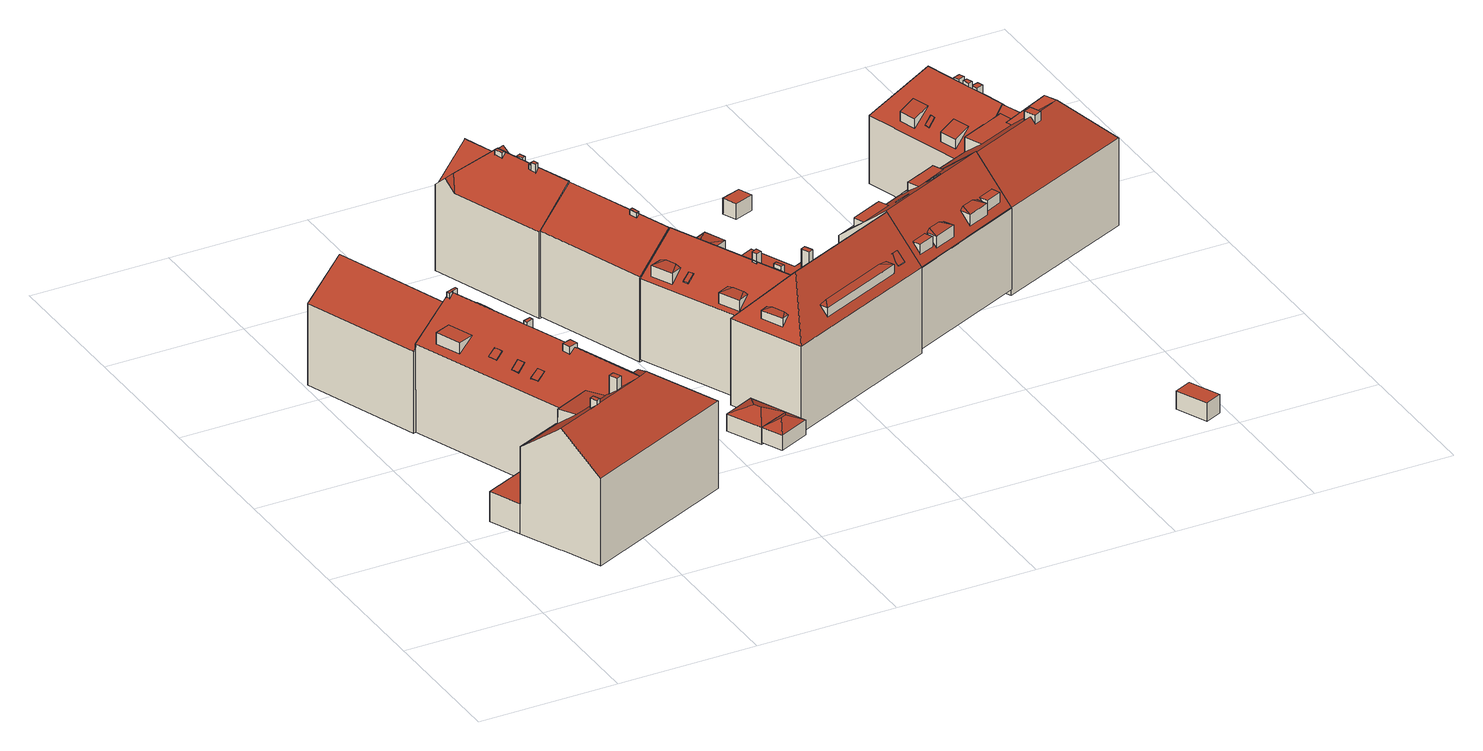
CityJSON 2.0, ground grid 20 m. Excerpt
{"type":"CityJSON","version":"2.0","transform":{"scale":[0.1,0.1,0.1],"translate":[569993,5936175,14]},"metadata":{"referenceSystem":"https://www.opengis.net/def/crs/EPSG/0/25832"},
"CityObjects":{
"building1":{"type":"Building","attributes":{"Grundfläche 2D":"209.359935","Grundhöhe NN":"15.055"},"geometry":[{"type":"Solid","lod":"3","boundaries":[[[[0,1,2,3,4,5]],[[0,5,6,7,8]],[[3,2,9,10]],[[11,6,5,4,3,10,12]],[[7,6,11,13]],[[2,1,0,8,7,13,14,15,16,9]],[[15,14,13,11,12,10,9,16]]]],"semantics":{"surfaces":[{"type":"RoofSurface"},{"type":"WallSurface"},{"type":"GroundSurface"}],"values":[[0,0,1,1,1,1,2]]}}]},
"building2":{"type":"Building","attributes":{"Grundfläche 2D":"695.268803","Grundhöhe NN":"15.221"},"children":["building2-1","building2-2","building2-3","building2-4","building2-5","building2-6","building2-7","building2-8","building2-9"],"geometry":[{"type":"Solid","lod":"3","boundaries":[[[[17,18,19,20,21]],[[22,23,24,25]],[[26,27,28]],[[29,27,26]],[[29,26,30,31,32,33,34,35,36,17,21,20]],[[31,37,38,39,40,34,33,32]],[[41,40,39]],[[41,42,34,40]],[[43,44,45,46,47,34,42,48,49]],[[48,50,49]],[[51,49,50]],[[52,49,51]],[[53,54,18,17,36,35,34,47,46,45,44,43,49,52,55],[24,56,57,25]],[[58,59,60,61,62,63]],[[20,19,29]],[[54,29,19,18]],[[23,22,57,56]],[[23,56,24]],[[25,57,22]],[[64,38,37,31,30,26,28,59,65,66,67]],[[39,38,64,68]],[[41,39,68,69]],[[42,41,69,70]],[[48,42,70,71]],[[55,52,51,50,48,71,72]],[[62,54,53,55,72,73,63]],[[54,62,61,29]],[[29,61,60,27]],[[27,60,59,28]],[[58,63,73,74]],[[59,58,74,65]],[[64,67,66,65,74,73,72,71,70,69,68]]]],"semantics":{"surfaces":[{"type":"RoofSurface"},{"type":"WallSurface"},{"type":"GroundSurface"}],"values":[[0,0,0,0,0,0,0,0,0,0,0,0,0,0,1,1,1,1,1,1,1,1,1,1,1,1,1,1,1,1,1,2]]}}]},
"building2-1":{"type":"BuildingInstallation","parents":["building2"],"geometry":[{"type":"MultiSurface","lod":"3","boundaries":[[[75,76,77,78]],[[75,79,46,80,76]],[[77,76,80,81]],[[77,81,47,82,78]],[[75,78,82,79]]],"semantics":{"surfaces":[{"type":"RoofSurface"},{"type":"WallSurface"}],"values":[0,1,1,1,1]}}]},
"building2-2":{"type":"BuildingInstallation","parents":["building2"],"geometry":[{"type":"MultiSurface","lod":"3","boundaries":[[[83,84,85,86,87]],[[88,89,83,87]],[[89,43,84,83]],[[85,84,43,90]],[[90,91,86,85]],[[49,88,87,86,91]]],"semantics":{"surfaces":[{"type":"RoofSurface"},{"type":"WallSurface"}],"values":[0,1,1,1,1,1]}}]},
"building2-3":{"type":"BuildingInstallation","parents":["building2"],"geometry":[{"type":"MultiSurface","lod":"3","boundaries":[[[92,93,94,95]],[[95,94,96,97]],[[92,95,97,98]],[[93,92,98,99]],[[94,93,99,96]]],"semantics":{"surfaces":[{"type":"RoofSurface"},{"type":"WallSurface"}],"values":[0,1,1,1,1]}}]},
"building2-4":{"type":"BuildingInstallation","parents":["building2"],"geometry":[{"type":"MultiSurface","lod":"3","boundaries":[[[100,101,102,103,104,105]],[[106,107,101,100]],[[107,35,108,103,102,101]],[[108,36,109,105,104,103]],[[109,106,100,105]]],"semantics":{"surfaces":[{"type":"RoofSurface"},{"type":"WallSurface"}],"values":[0,1,1,1,1]}}]},
"building2-5":{"type":"BuildingInstallation","parents":["building2"],"geometry":[{"type":"MultiSurface","lod":"3","boundaries":[[[110,111,112,113]],[[114,111,110,45]],[[114,115,112,111]],[[115,44,113,112]],[[44,45,110,113]]],"semantics":{"surfaces":[{"type":"RoofSurface"},{"type":"WallSurface"}],"values":[0,1,1,1,1]}}]},
"building2-6":{"type":"BuildingInstallation","parents":["building2"],"geometry":[{"type":"MultiSurface","lod":"3","boundaries":[[[116,117,118,119]],[[120,121,118,117]],[[117,116,122,120]],[[121,123,119,118]],[[116,119,123,122]]],"semantics":{"surfaces":[{"type":"RoofSurface"},{"type":"WallSurface"}],"values":[0,1,1,1,1]}}]},
"building2-7":{"type":"BuildingInstallation","parents":["building2"],"geometry":[{"type":"MultiSurface","lod":"3","boundaries":[[[124,125,126,127]],[[127,126,128,129]],[[124,127,129,130]],[[125,124,130,131]],[[126,125,131,128]]],"semantics":{"surfaces":[{"type":"RoofSurface"},{"type":"WallSurface"}],"values":[0,1,1,1,1]}}]},
"building2-8":{"type":"BuildingInstallation","parents":["building2"],"geometry":[{"type":"MultiSurface","lod":"3","boundaries":[[[132,133,134,135]],[[135,134,136,137]],[[137,138,132,135]],[[133,132,138,139]],[[139,136,134,133]]],"semantics":{"surfaces":[{"type":"RoofSurface"},{"type":"WallSurface"}],"values":[0,1,1,1,1]}}]},
"building2-9":{"type":"BuildingInstallation","parents":["building2"],"geometry":[{"type":"MultiSurface","lod":"3","boundaries":[[[140,141,142,143]],[[32,33,143,142]],[[33,144,140,143]],[[141,140,144,145]],[[145,32,142,141]]],"semantics":{"surfaces":[{"type":"RoofSurface"},{"type":"WallSurface"}],"values":[0,1,1,1,1]}}]},
"building3":{"type":"Building","attributes":{"Grundfläche 2D":"27.294953","Grundhöhe NN":"15.826"},"geometry":[{"type":"Solid","lod":"3","boundaries":[[[[146,147,148,149]],[[147,150,148]],[[146,149,151]],[[147,146,151,150]],[[152,153,149,148]],[[153,154,151,149]],[[154,155,150,151]],[[155,152,148,150]],[[155,154,153,152]]]],"semantics":{"surfaces":[{"type":"RoofSurface"},{"type":"WallSurface"},{"type":"GroundSurface"}],"values":[[0,0,0,0,1,1,1,1,2]]}}]},
"building4":{"type":"Building","attributes":{"Grundfläche 2D":"15.971479","Grundhöhe NN":"16.060"},"geometry":[{"type":"Solid","lod":"3","boundaries":[[[[156,150,157]],[[156,158,148,150]],[[158,156,157,159]],[[158,159,148]],[[160,161,157,150]],[[161,162,159,157]],[[162,163,148,159]],[[163,160,150,148]],[[163,162,161,160]]]],"semantics":{"surfaces":[{"type":"RoofSurface"},{"type":"WallSurface"},{"type":"GroundSurface"}],"values":[[0,0,0,0,1,1,1,1,2]]}}]},
"building5":{"type":"Building","attributes":{"Grundfläche 2D":"196.725158","Grundhöhe NN":"14.706"},"children":["building5-1","building5-2","building5-3","building5-4"],"geometry":[{"type":"Solid","lod":"3","boundaries":[[[[164,165,166,167,168,169,170]],[[171,172,173]],[[173,172,170,169,168,174,175]],[[176,177,178]],[[179,180,177,176]],[[172,171,181,182,178,177,180,183,184,164,170]],[[165,164,184]],[[185,186,175,174,168,167,166,187,188]],[[181,171,173,175,186,189]],[[190,191,183,180,179,176,178,182,181,189,192]],[[166,165,184,183,191,187]],[[188,187,191,190,192,189,186,185]]]],"semantics":{"surfaces":[{"type":"RoofSurface"},{"type":"WallSurface"},{"type":"GroundSurface"}],"values":[[0,0,0,0,0,0,0,1,1,1,1,2]]}}]},
"building5-1":{"type":"BuildingInstallation","parents":["building5"],"geometry":[{"type":"MultiSurface","lod":"3","boundaries":[[[193,194,195,196]],[[196,195,197,198]],[[198,199,193,196]],[[194,193,199,200]],[[200,197,195,194]]],"semantics":{"surfaces":[{"type":"RoofSurface"},{"type":"WallSurface"}],"values":[0,1,1,1,1]}}]},
"building5-2":{"type":"BuildingInstallation","parents":["building5"],"geometry":[{"type":"MultiSurface","lod":"3","boundaries":[[[201,202,203,204]],[[201,204,205,206]],[[206,207,202,201]],[[207,208,203,202]]],"semantics":{"surfaces":[{"type":"RoofSurface"},{"type":"WallSurface"}],"values":[0,1,1,1]}}]},
"building5-3":{"type":"BuildingInstallation","parents":["building5"],"geometry":[{"type":"MultiSurface","lod":"3","boundaries":[[[209,210,211,212]],[[212,211,213,214]],[[209,212,214,215]],[[210,209,215,216]],[[211,210,216,213]]],"semantics":{"surfaces":[{"type":"RoofSurface"},{"type":"WallSurface"}],"values":[0,1,1,1,1]}}]},
"building5-4":{"type":"BuildingInstallation","parents":["building5"],"geometry":[{"type":"MultiSurface","lod":"3","boundaries":[[[217,218,219,220]],[[217,221,205,204,203,218]],[[222,219,218,203,208]],[[222,223,220,219]],[[223,221,217,220]]],"semantics":{"surfaces":[{"type":"RoofSurface"},{"type":"WallSurface"}],"values":[0,1,1,1,1]}}]},
"building6":{"type":"Building","attributes":{"Grundfläche 2D":"191.437102","Grundhöhe NN":"15.004"},"children":["building6-1"],"geometry":[{"type":"Solid","lod":"3","boundaries":[[[[174,167,224,225,226,227,228]],[[229,230,231,232,174,228,227,226]],[[224,167,233,234]],[[235,230,229,226,225,224,234,236]],[[231,230,235,237]],[[167,174,232,231,237,238,239,233]],[[238,237,235,236,234,233,239]]]],"semantics":{"surfaces":[{"type":"RoofSurface"},{"type":"WallSurface"},{"type":"GroundSurface"}],"values":[[0,0,1,1,1,1,2]]}}]},
"building6-1":{"type":"BuildingInstallation","parents":["building6"],"geometry":[{"type":"MultiSurface","lod":"3","boundaries":[[[240,241,242,243]],[[243,242,244,245]],[[240,243,245,246]],[[241,240,246,247]],[[242,241,247,244]]],"semantics":{"surfaces":[{"type":"RoofSurface"},{"type":"WallSurface"}],"values":[0,1,1,1,1]}}]},
"building7":{"type":"Building","attributes":{"Grundfläche 2D":"523.170261","Grundhöhe NN":"15.365"},"children":["building7-1","building7-2","building7-3","building7-4","building7-5","building7-6","building7-7"],"geometry":[{"type":"Solid","lod":"3","boundaries":[[[[248,249,250,251]],[[251,252,248]],[[253,250,249]],[[254,255,256,257]],[[255,258,256]],[[259,254,257]],[[260,261,262,261]],[[263,264,260]],[[261,265,263,260]],[[261,262,266,267,265]],[[268,269,270,271,272,273,274]],[[275,276,277,278]],[[278,279,275]],[[280,277,276]],[[281,282,283,284,285,286,287,288,289,290,271,270,269,291,292]],[[292,291,293,282,281]],[[293,291,294]],[[293,294,295,296]],[[297,298,299]],[[300,299,298,301]],[[301,302,300]],[[286,303,304,305,306,291,269,268,307,287],[301,298,297,308,309,302]],[[294,291,306,305,304,310,311],[252,251,250,253,312,313],[264,263,265,267,266,314,315,316]],[[293,296,317],[258,255,254,259,318,319]],[[282,293,317,320],[279,278,277,280,321,322]],[[323,324,325,326,327,328]],[[294,311,295]],[[249,248,313,312]],[[249,312,253]],[[252,313,248]],[[257,256,319,318]],[[257,318,259]],[[258,319,256]],[[261,260,316,315]],[[266,262,261,315,314]],[[260,264,316]],[[268,274,307]],[[272,271,290]],[[288,273,272,290,289]],[[288,287,307,274,273]],[[322,321,276,275]],[[321,280,276]],[[275,279,322]],[[299,308,297]],[[302,309,300]],[[299,300,309,308]],[[310,304,303,329,330]],[[311,310,330,331]],[[295,311,331,332,296]],[[317,296,332,333]],[[320,317,333,334]],[[335,336,325,284,283,282,320,334,337]],[[285,284,325,324,286]],[[329,303,286,324,323,338]],[[326,325,336,339]],[[327,326,339,340]],[[328,327,340,341]],[[323,328,341,338]],[[331,330,329,338,341,340,339,336,335,337,334,333,332]]]],"semantics":{"surfaces":[{"type":"RoofSurface"},{"type":"WallSurface"},{"type":"GroundSurface"}],"values":[[0,0,0,0,0,0,0,0,0,0,0,0,0,0,0,0,0,0,0,0,0,0,0,0,0,0,1,1,1,1,1,1,1,1,1,1,1,1,1,1,1,1,1,1,1,1,1,1,1,1,1,1,1,1,1,1,1,1,2]]}}]},
"building7-1":{"type":"BuildingInstallation","parents":["building7"],"geometry":[{"type":"MultiSurface","lod":"3","boundaries":[[[342,343,344,345]],[[343,342,346,305,347]],[[347,348,344,343]],[[306,349,345,344,348]],[[349,346,342,345]]],"semantics":{"surfaces":[{"type":"RoofSurface"},{"type":"WallSurface"}],"values":[0,1,1,1,1]}}]},
"building7-2":{"type":"BuildingInstallation","parents":["building7"],"geometry":[{"type":"MultiSurface","lod":"3","boundaries":[[[350,351,352,353]],[[353,352,354,355]],[[350,353,355,356]],[[351,350,356,357]],[[352,351,357,354]]],"semantics":{"surfaces":[{"type":"RoofSurface"},{"type":"WallSurface"}],"values":[0,1,1,1,1]}}]},
"building7-3":{"type":"BuildingInstallation","parents":["building7"],"geometry":[{"type":"MultiSurface","lod":"3","boundaries":[[[358,359,360,361]],[[361,360,362,363]],[[358,361,363,364]],[[359,358,364,365]],[[360,359,365,362]]],"semantics":{"surfaces":[{"type":"RoofSurface"},{"type":"WallSurface"}],"values":[0,1,1,1,1]}}]},
"building7-4":{"type":"BuildingInstallation","parents":["building7"],"geometry":[{"type":"MultiSurface","lod":"3","boundaries":[[[366,367,368,369]],[[369,368,370,371]],[[366,369,371,372]],[[367,366,372,373]],[[368,367,373,370]]],"semantics":{"surfaces":[{"type":"RoofSurface"},{"type":"WallSurface"}],"values":[0,1,1,1,1]}}]},
"building7-5":{"type":"BuildingInstallation","parents":["building7"],"geometry":[{"type":"MultiSurface","lod":"3","boundaries":[[[374,375,376,377]],[[377,376,378,379]],[[374,377,379,380]],[[375,374,380,381]],[[376,375,381,378]]],"semantics":{"surfaces":[{"type":"RoofSurface"},{"type":"WallSurface"}],"values":[0,1,1,1,1]}}]},
"building7-6":{"type":"BuildingInstallation","parents":["building7"],"geometry":[{"type":"MultiSurface","lod":"3","boundaries":[[[382,383,384,385]],[[385,384,386,387]],[[382,385,387,388]],[[383,382,388,389]],[[384,383,389,386]]],"semantics":{"surfaces":[{"type":"RoofSurface"},{"type":"WallSurface"}],"values":[0,1,1,1,1]}}]},
"building7-7":{"type":"BuildingInstallation","parents":["building7"],"geometry":[{"type":"MultiSurface","lod":"3","boundaries":[[[390,391,392,393,394]],[[395,396,392,391]],[[396,281,397,394,393,392]],[[397,398,390,394]],[[391,390,398,292,395]]],"semantics":{"surfaces":[{"type":"RoofSurface"},{"type":"WallSurface"}],"values":[0,1,1,1,1]}}]},
"building8":{"type":"Building","attributes":{"Grundfläche 2D":"6.498710","Grundhöhe NN":"16.359"},"geometry":[{"type":"Solid","lod":"3","boundaries":[[[[399,400,401,402]],[[403,404,402,401]],[[404,405,399,402]],[[405,406,400,399]],[[406,403,401,400]],[[406,405,404,403]]]],"semantics":{"surfaces":[{"type":"RoofSurface"},{"type":"WallSurface"},{"type":"GroundSurface"}],"values":[[0,1,1,1,1,2]]}}]},
"building9":{"type":"Building","attributes":{"Grundfläche 2D":"334.661016","Grundhöhe NN":"16.055"},"children":["building9-1","building9-2","building9-3","building9-4","building9-5","building9-6"],"geometry":[{"type":"MultiSurface","lod":"3","boundaries":[[[407,408,409,410,411,412]],[[413,414,415,416]],[[417,413,416]],[[415,414,418]],[[419,420,421,422,423,424]],[[425,426,427]],[[428,429,282,320,426],[430,431,418,414,413,417],[432,433,434,435,436,437]],[[438,439,434,433,440]],[[433,432,440]],[[441,435,434,439,438]],[[426,320,427]],[[442,429,428,443],[444,445,446,447,412,411,448,449],[424,423,450,451,452,453,454,455]],[[326,456,457,458,459]],[[411,410,448]],[[407,412,447]],[[447,446,449,448,410,409,408,407]],[[431,430,416,415]],[[417,416,430]],[[431,415,418]],[[450,423,422]],[[419,424,455]],[[455,454,451,450,422,421,420,419]],[[437,436,438,440]],[[438,436,435,441]],[[440,432,437]],[[460,459,458,457,461,462]],[[326,459,460,463]],[[456,326,463,464]],[[425,427,465,466]],[[461,457,443,428,426,425,466,467]],[[443,457,456,442]],[[465,427,320,282,429,442,456,464,468,469]],[[460,462,461,467,466,465,469,468,464,463]]],"semantics":{"surfaces":[{"type":"RoofSurface"},{"type":"WallSurface"},{"type":"GroundSurface"}],"values":[0,0,0,0,0,0,0,0,0,0,0,0,0,1,1,1,1,1,1,1,1,1,1,1,1,1,1,1,1,1,1,1,2]}}]},
"building9-1":{"type":"BuildingInstallation","parents":["building9"],"geometry":[{"type":"MultiSurface","lod":"3","boundaries":[[[470,471,472,473]],[[446,471,470,449]],[[446,445,472,471]],[[473,472,445,444]],[[444,449,470,473]]],"semantics":{"surfaces":[{"type":"RoofSurface"},{"type":"WallSurface"}],"values":[0,1,1,1,1]}}]},
"building9-2":{"type":"BuildingInstallation","parents":["building9"],"geometry":[{"type":"MultiSurface","lod":"3","boundaries":[[[474,475,476,477]],[[477,476,478,479]],[[477,479,474]],[[475,478,476]]],"semantics":{"surfaces":[{"type":"RoofSurface"},{"type":"WallSurface"}],"values":[0,1,1,1]}}]},
"building9-3":{"type":"BuildingInstallation","parents":["building9"],"geometry":[{"type":"MultiSurface","lod":"3","boundaries":[[[480,481,482,483]],[[483,482,484,485]],[[480,483,485]],[[484,482,481]]],"semantics":{"surfaces":[{"type":"RoofSurface"},{"type":"WallSurface"}],"values":[0,1,1,1]}}]},
"building9-4":{"type":"BuildingInstallation","parents":["building9"],"geometry":[{"type":"MultiSurface","lod":"3","boundaries":[[[486,487,488,489]],[[490,491,488,487]],[[492,490,487,486]],[[491,493,489,488]],[[493,492,486,489]]],"semantics":{"surfaces":[{"type":"RoofSurface"},{"type":"WallSurface"}],"values":[0,1,1,1,1]}}]},
"building9-5":{"type":"BuildingInstallation","parents":["building9"],"geometry":[{"type":"MultiSurface","lod":"3","boundaries":[[[494,495,496,497]],[[497,496,498,499]],[[494,497,499,500]],[[495,494,500,501]],[[496,495,501,498]]],"semantics":{"surfaces":[{"type":"RoofSurface"},{"type":"WallSurface"}],"values":[0,1,1,1,1]}}]},
"building9-6":{"type":"BuildingInstallation","parents":["building9"],"geometry":[{"type":"MultiSurface","lod":"3","boundaries":[[[502,503,504,505]],[[451,454,503,502]],[[454,453,504,503]],[[505,504,453,452]],[[452,451,502,505]]],"semantics":{"surfaces":[{"type":"RoofSurface"},{"type":"WallSurface"}],"values":[0,1,1,1,1]}}]},
"building10":{"type":"Building","attributes":{"Grundfläche 2D":"13.031488","Grundhöhe NN":"16.077"},"geometry":[{"type":"Solid","lod":"3","boundaries":[[[[506,507,508,509]],[[510,511,509,508]],[[511,512,506,509]],[[512,513,507,506]],[[513,510,508,507]],[[513,512,511,510]]]],"semantics":{"surfaces":[{"type":"RoofSurface"},{"type":"WallSurface"},{"type":"GroundSurface"}],"values":[[0,1,1,1,1,2]]}}]},
"building11":{"type":"Building","attributes":{"Grundfläche 2D":"558.076676","Grundhöhe NN":"15.150"},"children":["building11-1","building11-2","building11-3","building11-4","building11-5"],"geometry":[{"type":"Solid","lod":"3","boundaries":[[[[514,515,516,517,518,519,520,521,522]],[[523,524,525,526]],[[527,528,529,530]],[[531,532,533,534,535,536]],[[534,537,538,535]],[[539,540,541,519,518,517,538,537]],[[542,541,540,543,544]],[[520,519,541,542,545,546]],[[547,546,545,548,549]],[[538,517,516,535]],[[548,550,549]],[[548,551,552,553,532,531,536,535,516,515,554,550]],[[555,556,557]],[[558,544,543,559,557,556,560,561]],[[562,542,544,558,561,560,556,555],[526,525,563,564],[527,565,566,528]],[[567,568,569,570]],[[554,515,514]],[[546,547,549,550,554,514,522,521,520]],[[524,523,564,563]],[[525,524,563]],[[564,523,526]],[[530,529,566,565]],[[530,565,527]],[[528,566,529]],[[534,533,571,572]],[[537,534,572,573]],[[540,539,537,573,574,559,543]],[[542,562,567,570,552,551,548,545,542,544]],[[533,532,553,552,570,575,576,571]],[[568,567,577,578]],[[569,568,578,579]],[[570,569,579,575]],[[557,559,574,580]],[[555,557,580,581]],[[555,581,577,567,562]],[[576,575,579,578,577,581,580,574,573,572,571]]]],"semantics":{"surfaces":[{"type":"RoofSurface"},{"type":"WallSurface"},{"type":"GroundSurface"}],"values":[[0,0,0,0,0,0,0,0,0,0,0,0,0,0,0,0,1,1,1,1,1,1,1,1,1,1,1,1,1,1,1,1,1,1,1,2]]}}]},
"building11-1":{"type":"BuildingInstallation","parents":["building11"],"geometry":[{"type":"MultiSurface","lod":"3","boundaries":[[[582,583,584,585]],[[560,561,585,584]],[[561,586,582,585]],[[583,582,586,587]],[[587,560,584,583]]],"semantics":{"surfaces":[{"type":"RoofSurface"},{"type":"WallSurface"}],"values":[0,1,1,1,1]}}]},
"building11-2":{"type":"BuildingInstallation","parents":["building11"],"geometry":[{"type":"MultiSurface","lod":"3","boundaries":[[[588,589,590,591]],[[591,590,592,593]],[[588,591,593,594]],[[589,588,594,595]],[[590,589,595,592]]],"semantics":{"surfaces":[{"type":"RoofSurface"},{"type":"WallSurface"}],"values":[0,1,1,1,1]}}]},
"building11-3":{"type":"BuildingInstallation","parents":["building11"],"geometry":[{"type":"MultiSurface","lod":"3","boundaries":[[[596,597,598,599]],[[599,598,600,601]],[[596,599,601,602]],[[597,596,602,603]],[[598,597,603,600]]],"semantics":{"surfaces":[{"type":"RoofSurface"},{"type":"WallSurface"}],"values":[0,1,1,1,1]}}]},
"building11-4":{"type":"BuildingInstallation","parents":["building11"],"geometry":[{"type":"MultiSurface","lod":"3","boundaries":[[[604,605,606,607]],[[605,604,608,609]],[[607,606,610,611]],[[604,607,611,608]],[[606,605,609,610]]],"semantics":{"surfaces":[{"type":"RoofSurface"},{"type":"WallSurface"}],"values":[0,1,1,1,1]}}]},
"building11-5":{"type":"BuildingInstallation","parents":["building11"],"geometry":[{"type":"MultiSurface","lod":"3","boundaries":[[[612,613,614,615]],[[616,617,613,612]],[[618,614,613,617,536]],[[618,619,615,614]],[[616,612,615,619,531]]],"semantics":{"surfaces":[{"type":"RoofSurface"},{"type":"WallSurface"}],"values":[0,1,1,1,1]}}]}
},
"vertices":[
[59,653,177],[58,652,177],[3,633,131],[64,464,131],[67,465,134],[119,484,177],[174,503,131],[113,672,131],[112,672,132],[3,633,11],[64,464,11],[174,503,11],[67,465,11],[113,672,11],[112,672,11],[59,653,11],[58,652,11],
[199,203,165],[185,230,162],[132,206,162],[144,179,165],[162,186,165],[85,443,164],[99,406,164],[121,414,165],[107,451,165],[64,178,140],[131,208,140],[64,179,140],[132,206,141],[88,125,185],[90,120,190],[159,150,190],[164,153,190],[240,187,190],[209,199,171],[208,200,170],[91,119,189],[116,61,140],[338,160,140],[253,193,190],[286,278,140],[277,274,140],[130,482,190],[172,371,190],[174,365,190],[198,302,190],[202,290,190],[189,509,140],[129,486,190],[128,487,190],[122,485,184],[119,484,182],[141,267,141],[159,219,141],[67,465,141],[99,406,148],[85,443,147],[44,224,56],[64,179,56],[131,208,56],[132,206,56],[159,219,56],[141,267,56],[116,61,12],[64,179,12],[90,120,12],[91,119,12],[338,160,12],[286,278,12],[277,274,12],[189,509,12],[67,465,12],[141,267,12],[44,224,12],
[202,303,194],[189,299,194],[193,287,194],[206,292,194],[202,303,186],[189,299,183],[193,287,183],[206,292,186],
[124,479,192],[130,482,192],[138,485,192],[137,489,192],[122,484,192],[122,484,184],[124,479,184],[138,485,183],[137,489,183],
[137,363,164],[133,376,164],[122,372,156],[127,359,156],[122,372,155],[127,359,155],[137,363,163],[133,376,163],
[206,185,197],[214,189,197],[209,199,197],[209,200,197],[208,200,197],[201,197,197],[206,185,180],[214,189,180],[209,200,171],[201,197,170],
[174,365,195],[184,369,195],[182,374,195],[172,371,195],[184,369,181],[182,374,181],
[145,302,154],[150,291,154],[161,295,163],[157,306,163],[150,291,153],[161,295,162],[145,302,153],[157,306,162],
[149,326,163],[145,337,163],[134,332,154],[138,321,154],[134,332,153],[138,321,153],[149,326,162],[145,337,162],
[172,474,163],[184,478,152],[180,490,152],[167,486,163],[180,490,151],[167,486,162],[172,474,162],[184,478,151],
[160,163,196],[154,160,196],[159,150,196],[164,153,196],[160,163,181],[154,160,181],
[443,260,54],[448,250,54],[478,241,43],[455,292,43],[433,221,43],[410,272,43],[478,241,18],[455,292,18],[410,272,18],[433,221,18],
[457,214,54],[446,191,43],[466,218,54],[491,211,43],[433,221,21],[446,191,21],[491,211,21],[478,241,21],
[303,803,149],[293,781,134],[342,646,134],[343,646,135],[395,665,184],[377,713,184],[354,780,184],[392,835,149],[377,829,149],[398,819,134],[395,665,183],[447,684,134],[334,831,177],[350,787,177],[380,848,134],[334,831,176],[287,814,134],[387,850,134],[386,850,134],[282,813,134],[288,797,149],[395,665,7],[447,684,7],[342,646,7],[343,646,7],[387,850,7],[334,831,7],[282,813,7],[386,850,7],
[373,742,186],[370,751,186],[365,749,186],[369,740,186],[365,749,183],[369,740,183],[373,742,178],[370,751,178],
[372,725,187],[368,723,187],[369,719,187],[373,720,187],[373,720,182],[372,725,182],[368,723,178],[369,719,178],
[357,766,186],[353,777,186],[348,776,186],[352,764,186],[348,776,178],[352,764,178],[357,766,182],[353,777,182],
[374,720,191],[369,719,191],[372,711,191],[376,713,191],[374,720,183],[372,711,178],[376,713,183],
[400,486,135],[401,486,135],[453,505,183],[436,553,183],[432,565,183],[504,523,136],[506,524,135],[448,684,135],[447,684,136],[343,646,10],[400,486,10],[506,524,10],[401,486,10],[448,684,10],[447,684,10],[395,665,10],
[431,551,187],[435,553,187],[431,564,187],[427,563,187],[431,564,182],[427,563,179],[431,551,179],[435,553,182],
[411,476,154],[425,446,154],[439,462,156],[433,476,156],[428,483,154],[441,453,154],[497,280,164],[489,298,164],[474,299,163],[488,268,163],[485,304,163],[499,273,163],[455,377,154],[469,347,154],[471,348,154],[476,377,155],[472,385,154],[483,363,155],[485,355,154],[483,362,155],[518,436,159],[553,358,159],[559,361,159],[585,373,159],[579,386,159],[566,381,159],[538,445,159],[551,264,163],[676,320,163],[658,326,165],[558,281,165],[546,275,163],[671,331,163],[567,337,187],[698,381,202],[698,382,201],[676,431,141],[578,387,141],[567,382,141],[566,381,141],[566,381,142],[577,386,142],[579,386,142],[534,326,183],[560,334,186],[527,305,202],[474,343,141],[466,340,141],[448,332,141],[489,503,158],[490,492,161],[507,511,158],[520,481,158],[495,481,161],[503,473,158],[504,523,141],[454,505,183],[508,384,183],[511,377,183],[538,445,141],[507,511,142],[520,481,142],[401,486,133],[466,340,133],[425,446,138],[411,476,138],[471,348,141],[469,347,138],[455,377,138],[494,229,141],[488,268,151],[474,299,151],[721,330,141],[676,320,150],[551,264,150],[556,405,49],[567,382,49],[676,431,49],[648,493,49],[552,451,49],[563,408,49],[504,523,14],[401,486,14],[466,340,14],[448,332,14],[494,229,14],[721,330,14],[698,382,14],[676,431,14],[698,381,14],[556,405,14],[648,493,14],[552,451,14],[563,408,14],
[514,387,196],[506,383,196],[509,376,196],[517,379,196],[514,387,178],[506,383,181],[509,376,181],[517,379,178],
[527,344,189],[532,346,189],[527,357,189],[522,355,189],[527,357,178],[522,355,183],[527,344,183],[532,346,178],
[693,343,167],[681,338,167],[686,327,154],[698,332,154],[686,327,153],[698,332,153],[693,343,166],[681,338,166],
[673,406,166],[668,417,153],[656,411,153],[661,400,166],[656,411,152],[661,400,165],[673,406,165],[668,417,152],
[635,391,164],[631,400,153],[621,396,153],[625,386,164],[621,396,152],[625,386,163],[635,391,163],[631,400,152],
[449,433,154],[446,440,154],[436,436,145],[439,429,145],[436,436,144],[439,429,144],[449,433,153],[446,440,153],
[556,344,207],[561,332,207],[567,335,207],[567,337,207],[562,347,207],[561,332,189],[567,335,189],[562,347,174],[556,344,174],
[684,750,47],[656,740,47],[664,719,47],[692,730,47],[664,719,24],[692,730,24],[684,750,24],[656,740,24],
[832,507,167],[830,506,167],[787,487,167],[785,486,167],[792,470,167],[839,492,167],[773,380,167],[755,372,167],[755,353,165],[787,367,165],[780,381,165],[749,367,165],[730,461,167],[727,460,167],[685,441,167],[683,440,167],[689,425,167],[736,446,167],[891,406,140],[891,407,141],[721,330,140],[868,458,203],[698,382,203],[787,367,148],[755,353,148],[812,395,165],[818,400,167],[836,408,167],[843,409,165],[850,395,148],[818,381,148],[850,395,165],[849,395,165],[818,381,165],[849,397,165],[667,451,140],[837,527,140],[782,497,145],[826,516,145],[830,506,154],[832,507,154],[785,486,154],[787,487,154],[683,440,154],[685,441,154],[680,451,145],[723,470,145],[727,460,154],[730,461,154],[667,451,49],[837,527,49],[837,528,49],[819,569,49],[819,569,21],[837,527,21],[837,528,21],[648,493,21],[667,451,21],[721,330,21],[891,406,21],[891,407,21],[698,382,21],[698,381,21],
[787,487,143],[830,506,143],[826,516,143],[782,497,143],
[744,365,166],[721,355,166],[726,343,166],[749,353,166],[726,343,151],[749,353,151],
[871,422,166],[848,411,166],[853,399,166],[876,410,166],[853,399,151],[876,410,151],
[736,427,182],[740,417,192],[752,422,192],[748,432,182],[740,417,191],[752,422,191],[736,427,181],[748,432,181],
[811,448,192],[806,459,182],[794,453,182],[799,443,192],[794,453,181],[799,443,191],[811,448,191],[806,459,181],
[685,441,143],[727,460,143],[723,470,143],[680,451,143],
[978,12,48],[958,57,48],[934,46,48],[954,1,48],[934,46,21],[954,1,21],[978,12,21],[958,57,21],
[902,552,166],[913,527,166],[968,551,166],[965,559,166],[973,562,166],[975,563,166],[969,582,166],[939,568,166],[938,568,166],[907,625,134],[915,600,134],[937,607,143],[929,632,143],[916,676,143],[908,701,143],[886,694,134],[893,669,134],[970,503,202],[868,458,202],[891,407,140],[1093,496,140],[1019,524,202],[981,507,202],[1039,617,140],[1011,542,202],[1037,617,140],[1011,605,140],[986,560,174],[976,589,174],[984,593,166],[977,590,174],[942,574,140],[948,572,145],[940,569,145],[933,570,140],[939,568,145],[938,568,144],[901,556,140],[837,528,140],[837,527,141],[902,552,144],[864,737,112],[938,717,174],[988,775,112],[969,616,174],[1037,617,112],[956,657,174],[959,647,174],[917,563,112],[915,600,120],[907,625,120],[893,669,120],[886,694,120],[917,563,55],[899,605,55],[819,569,55],[837,528,55],[891,407,12],[1093,496,12],[1039,617,12],[1037,617,12],[837,528,12],[837,527,12],[917,563,12],[899,605,12],[819,569,12],[988,775,12],[864,737,12],
[965,649,179],[962,658,179],[956,657,179],[959,647,179],[965,649,168],[962,658,168],
[983,655,166],[980,663,166],[970,660,166],[972,651,166],[970,660,161],[972,651,161],[983,655,151],[980,663,151],
[974,687,164],[971,695,164],[961,692,164],[964,684,164],[961,692,160],[964,684,160],[974,687,150],[971,695,150],
[915,656,137],[913,663,137],[903,660,127],[905,652,127],[915,656,136],[913,663,136],[903,660,126],[905,652,126],
[973,496,207],[984,501,207],[977,517,207],[966,512,207],[973,496,194],[984,501,194],[977,517,194],[966,512,194]
]}
